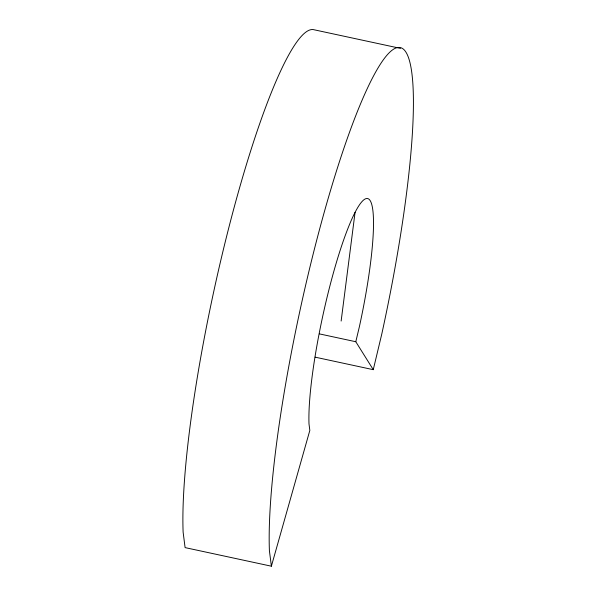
<?xml version="1.0" encoding="UTF-8"?>
<svg xmlns="http://www.w3.org/2000/svg" width="596" height="596" viewBox="0 0 596 596"><rect width="100%" height="100%" fill="white"/><g stroke="black" fill="none" stroke-linecap="round" stroke-linejoin="round"><path stroke-width="0.89" d="M341.143 321.043L355.067 212.37A125.026 19.027 -77.8 0 1 359.358 326.817L355.797 341.731L373.267 369.676L315.135 357.153M373.267 369.676L381.805 333.931A279.077 42.465 -77.8 0 0 372.217 78.471A279.077 42.465 -77.8 0 0 269.407 550.734L271.381 566.2L185.095 547.612L183.121 532.146A279.077 42.465 -77.8 0 1 230.943 219.447A279.077 42.465 -77.8 0 1 314.211 29.8L400.497 48.388M271.381 566.2L309.831 430.401L309.004 423.942A125.026 19.027 -77.8 0 1 355.067 212.37M319.463 333.902L355.797 341.731"/></g></svg>
